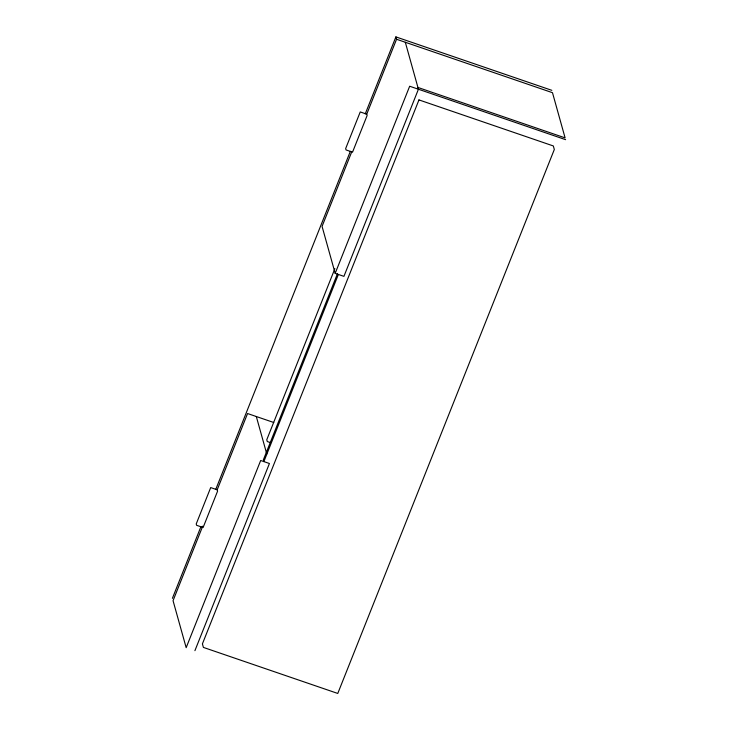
<?xml version="1.0" encoding="UTF-8"?>
<svg xmlns="http://www.w3.org/2000/svg" width="738" height="738" viewBox="0 0 738 738"><rect width="100%" height="100%" fill="white"/><g stroke="black" fill="none" stroke-linecap="round" stroke-linejoin="round"><path stroke-width="1.11" d="M172.397 598.333L200.921 526.683M215.819 489.257L350.347 151.327M365.245 113.892L395.9 36.9L551.83 90.331M202.719 526.166L173.052 600.695L186.17 647.669L260.68 460.503L269.425 463.501L194.915 650.667M217.193 489.811L210.699 487.578L196.225 523.934L196.603 525.299L203.107 527.522L217.572 491.176L217.193 489.811L247.562 413.529L273.752 422.496M351.731 151.853L322.063 226.391L335.181 273.364L343.926 276.363L418.428 89.233L405.31 42.26M366.74 114.159L360.245 111.936L345.661 148.569L346.039 149.925L352.543 152.157L367.118 115.525L366.74 114.159L396.555 39.262L395.9 36.9M334.886 268.65L266.769 439.747L267.267 441.518L270.532 442.634M335.181 273.364L409.673 86.235L565.603 139.667M337.451 273.743L263.374 459.811L263.872 461.591L338.373 274.462M396.555 39.262L552.485 92.693L565.105 137.886L417.929 87.453M256.317 416.527L266.778 453.999M418.963 99.907L202.415 643.859L203.402 647.41L337.773 693.452L554.321 149.491L553.325 145.949L418.963 99.907"/></g></svg>
